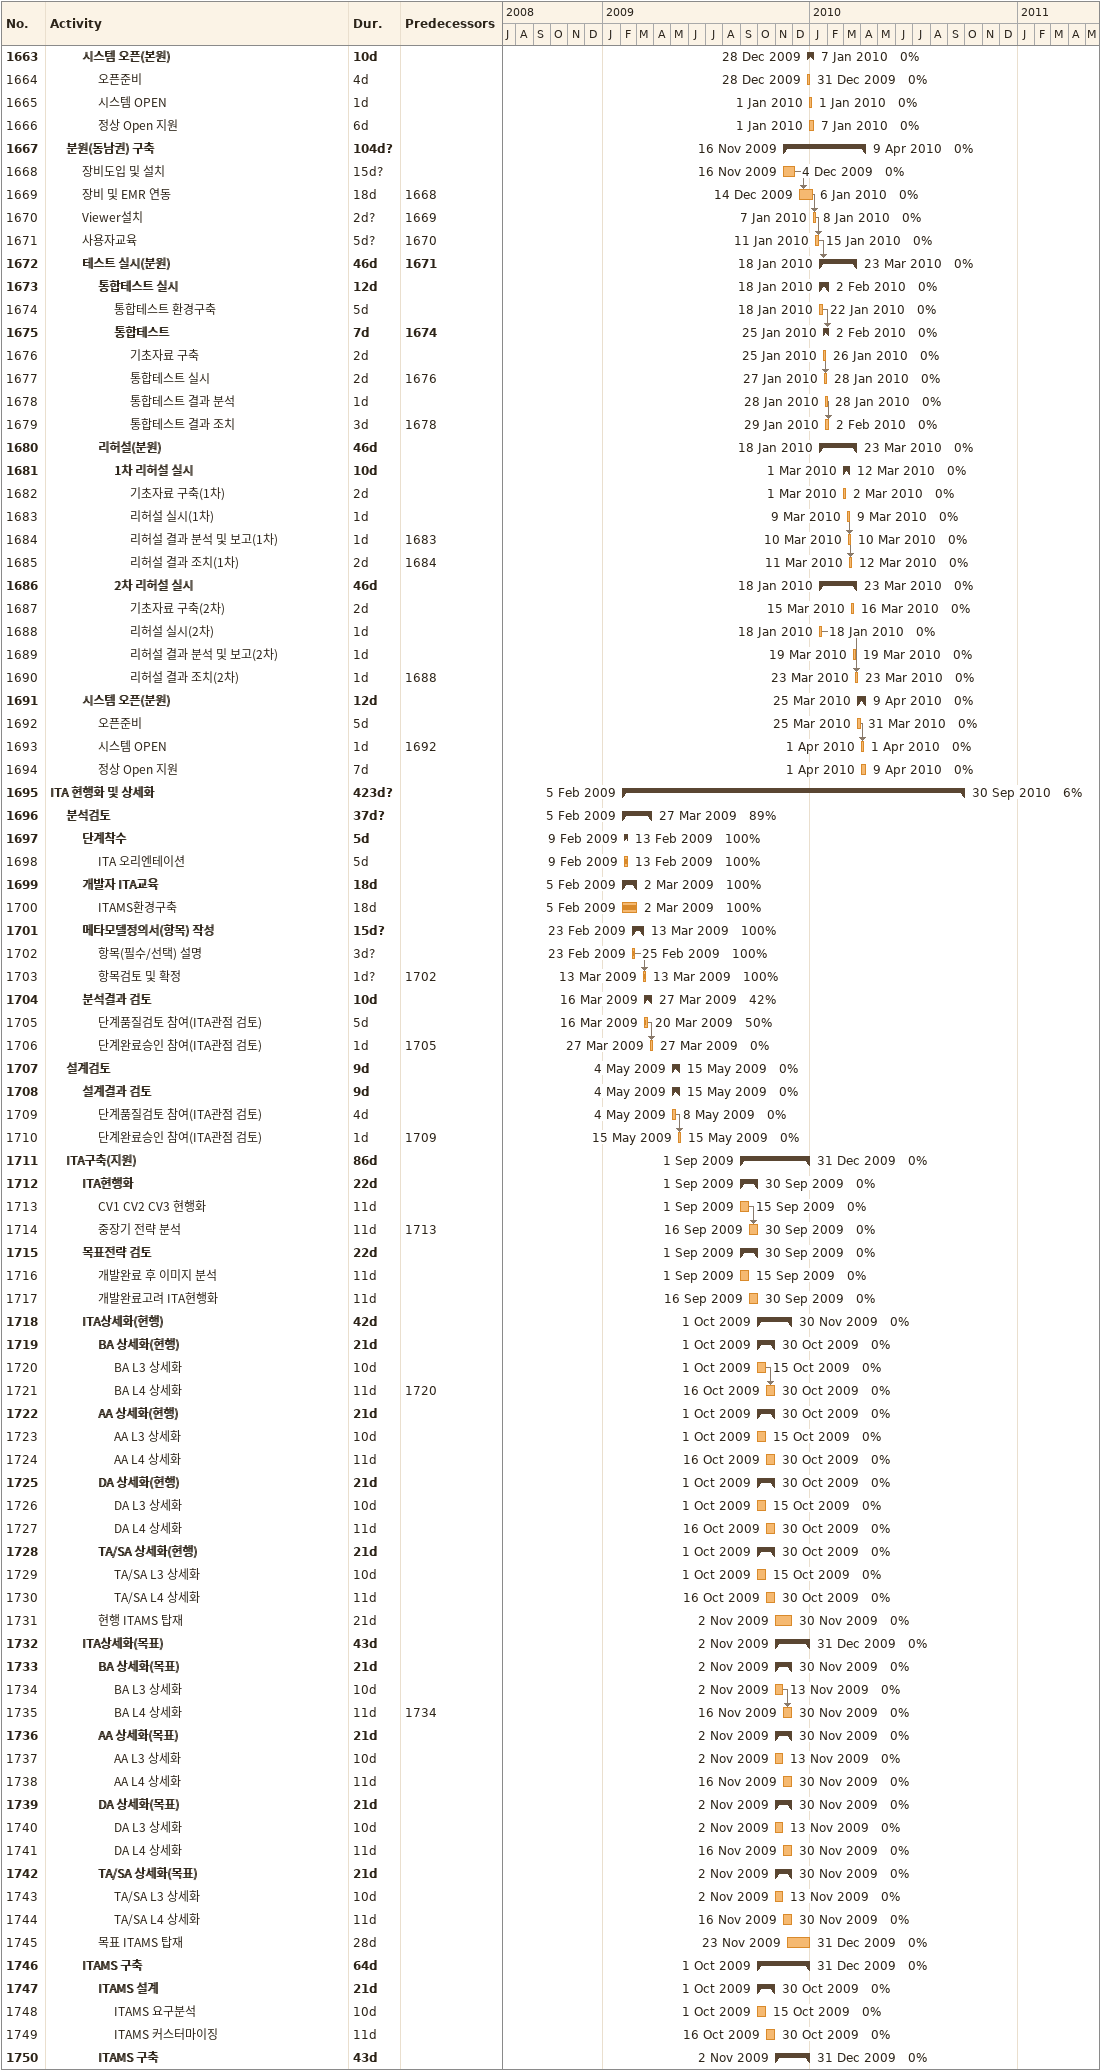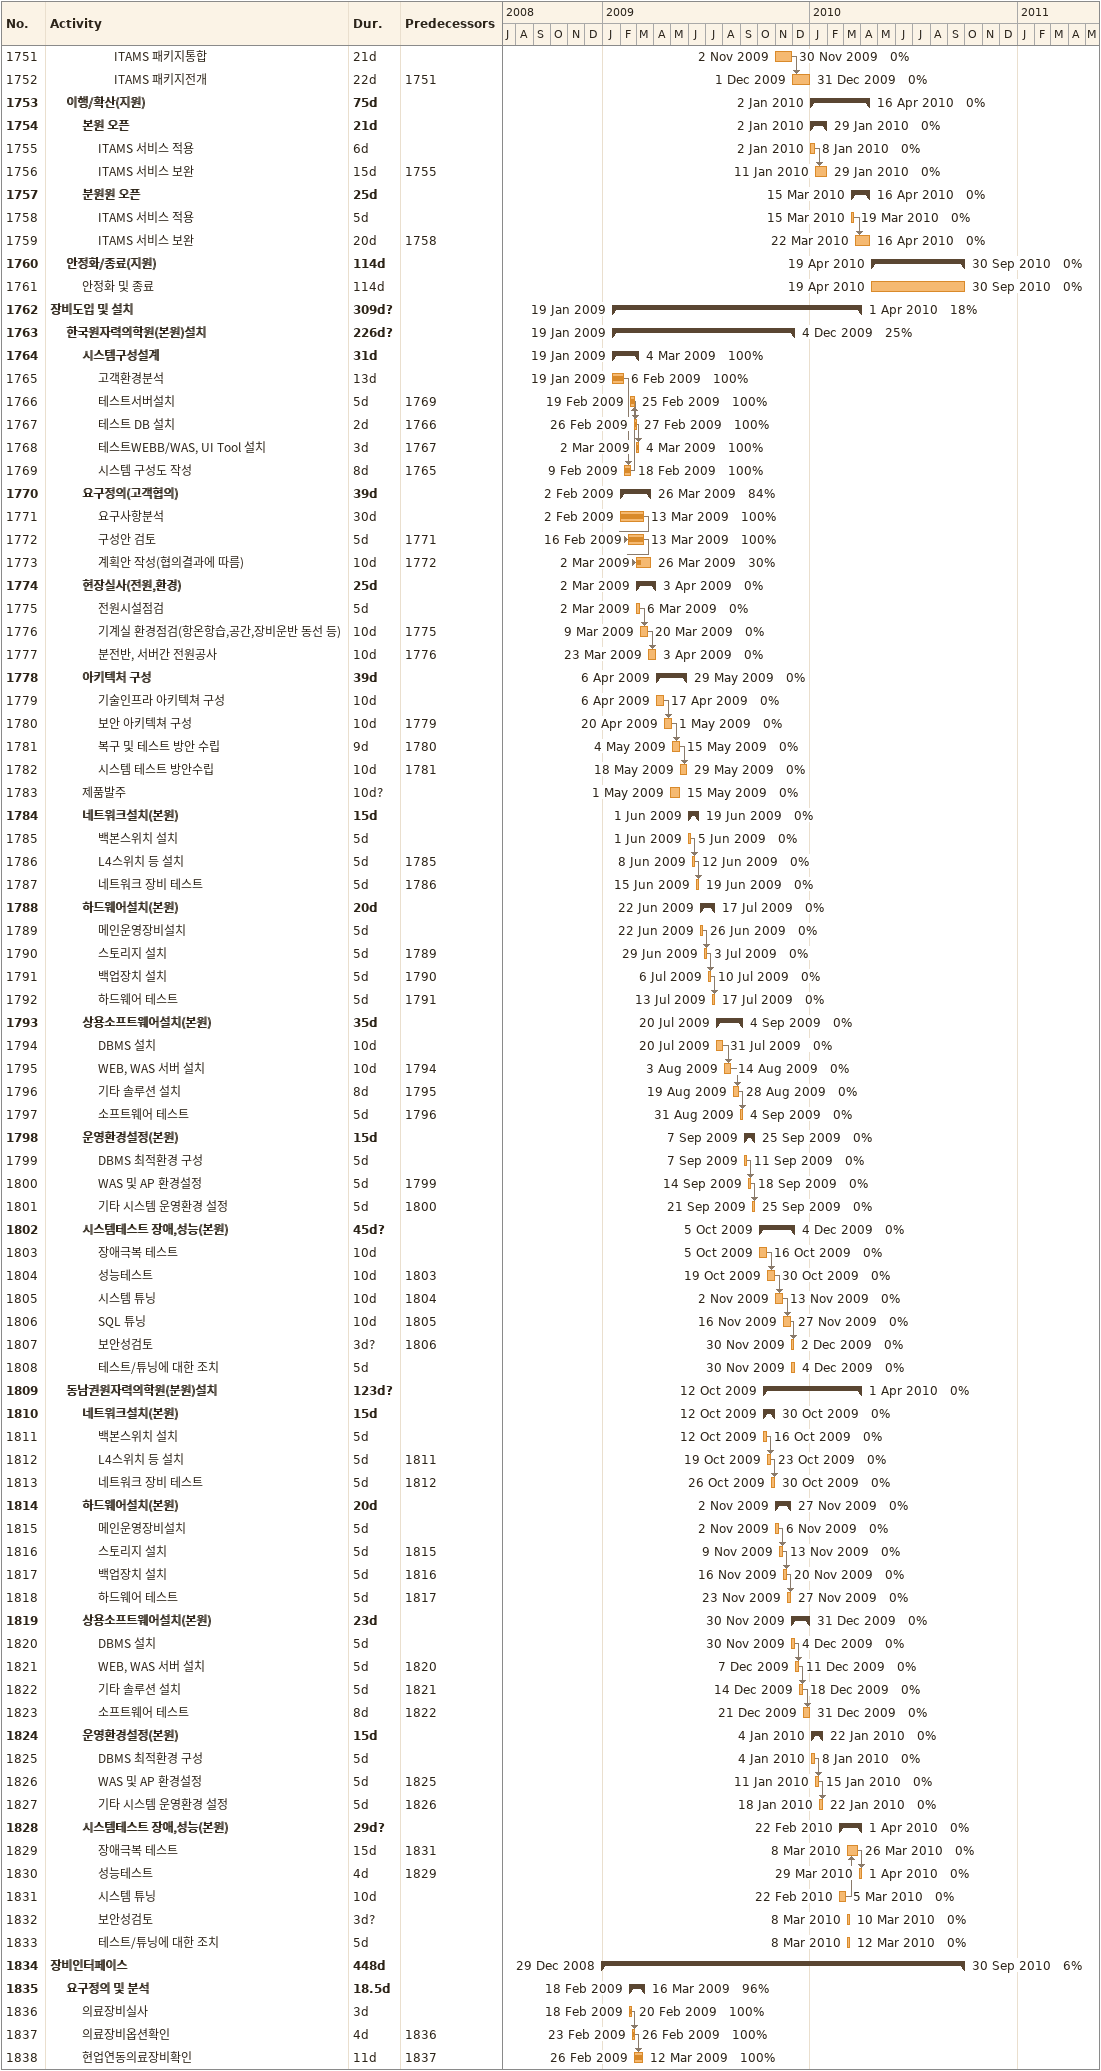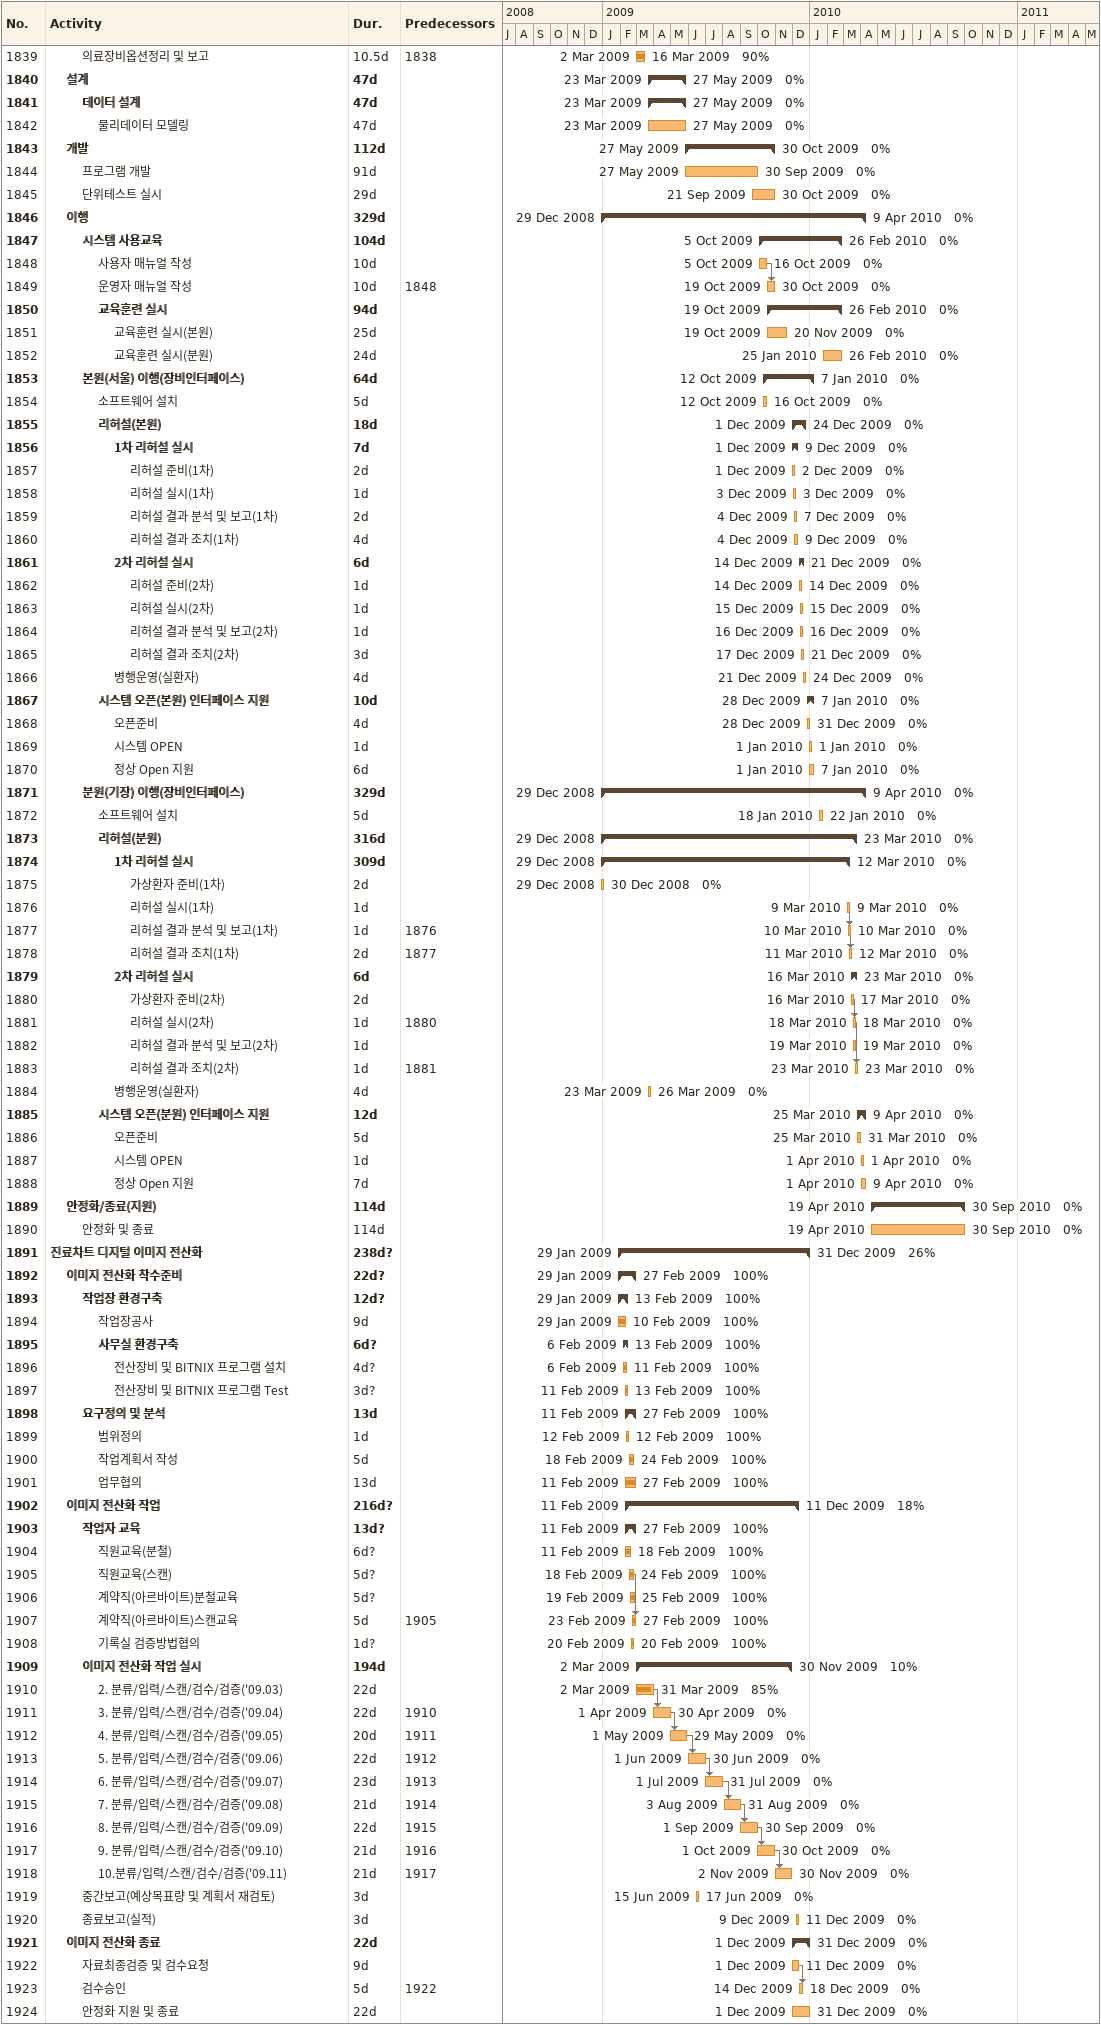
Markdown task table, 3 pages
| ID | Level | Task | Duration | Start | Finish | Predecessors | % complete |
|---|---|---|---|---|---|---|---|
| 1663 | 3 | **시스템 오픈(본원)** | 10d | 2009-12-28 | 2010-01-07 |  | 0 |
| 1664 | 4 | 오픈준비 | 4d | 2009-12-28 | 2009-12-31 |  | 0 |
| 1665 | 4 | 시스템 OPEN | 1d | 2010-01-01 | 2010-01-01 |  | 0 |
| 1666 | 4 | 정상 Open 지원 | 6d | 2010-01-01 | 2010-01-07 |  | 0 |
| 1667 | 2 | **분원(동남권) 구축** | 104d? | 2009-11-16 | 2010-04-09 |  | 0 |
| 1668 | 3 | 장비도입 및 설치 | 15d? | 2009-11-16 | 2009-12-04 |  | 0 |
| 1669 | 3 | 장비 및 EMR 연동 | 18d | 2009-12-14 | 2010-01-06 | 1668 | 0 |
| 1670 | 3 | Viewer설치 | 2d? | 2010-01-07 | 2010-01-08 | 1669 | 0 |
| 1671 | 3 | 사용자교육 | 5d? | 2010-01-11 | 2010-01-15 | 1670 | 0 |
| 1672 | 3 | **테스트 실시(분원)** | 46d | 2010-01-18 | 2010-03-23 | 1671 | 0 |
| 1673 | 4 | **통합테스트 실시** | 12d | 2010-01-18 | 2010-02-02 |  | 0 |
| 1674 | 5 | 통합테스트 환경구축 | 5d | 2010-01-18 | 2010-01-22 |  | 0 |
| 1675 | 5 | **통합테스트** | 7d | 2010-01-25 | 2010-02-02 | 1674 | 0 |
| 1676 | 6 | 기초자료 구축 | 2d | 2010-01-25 | 2010-01-26 |  | 0 |
| 1677 | 6 | 통합테스트 실시 | 2d | 2010-01-27 | 2010-01-28 | 1676 | 0 |
| 1678 | 6 | 통합테스트 결과 분석 | 1d | 2010-01-28 | 2010-01-28 |  | 0 |
| 1679 | 6 | 통합테스트 결과 조치 | 3d | 2010-01-29 | 2010-02-02 | 1678 | 0 |
| 1680 | 4 | **리허설(분원)** | 46d | 2010-01-18 | 2010-03-23 |  | 0 |
| 1681 | 5 | **1차 리허설 실시** | 10d | 2010-03-01 | 2010-03-12 |  | 0 |
| 1682 | 6 | 기초자료 구축(1차) | 2d | 2010-03-01 | 2010-03-02 |  | 0 |
| 1683 | 6 | 리허설 실시(1차) | 1d | 2010-03-09 | 2010-03-09 |  | 0 |
| 1684 | 6 | 리허설 결과 분석 및 보고(1차) | 1d | 2010-03-10 | 2010-03-10 | 1683 | 0 |
| 1685 | 6 | 리허설 결과 조치(1차) | 2d | 2010-03-11 | 2010-03-12 | 1684 | 0 |
| 1686 | 5 | **2차 리허설 실시** | 46d | 2010-01-18 | 2010-03-23 |  | 0 |
| 1687 | 6 | 기초자료 구축(2차) | 2d | 2010-03-15 | 2010-03-16 |  | 0 |
| 1688 | 6 | 리허설 실시(2차) | 1d | 2010-01-18 | 2010-01-18 |  | 0 |
| 1689 | 6 | 리허설 결과 분석 및 보고(2차) | 1d | 2010-03-19 | 2010-03-19 |  | 0 |
| 1690 | 6 | 리허설 결과 조치(2차) | 1d | 2010-03-23 | 2010-03-23 | 1688 | 0 |
| 1691 | 3 | **시스템 오픈(분원)** | 12d | 2010-03-25 | 2010-04-09 |  | 0 |
| 1692 | 4 | 오픈준비 | 5d | 2010-03-25 | 2010-03-31 |  | 0 |
| 1693 | 4 | 시스템 OPEN | 1d | 2010-04-01 | 2010-04-01 | 1692 | 0 |
| 1694 | 4 | 정상 Open 지원 | 7d | 2010-04-01 | 2010-04-09 |  | 0 |
| 1695 | 1 | **ITA 현행화 및 상세화** | 423d? | 2009-02-05 | 2010-09-30 |  | 6 |
| 1696 | 2 | **분석검토** | 37d? | 2009-02-05 | 2009-03-27 |  | 89 |
| 1697 | 3 | **단계착수** | 5d | 2009-02-09 | 2009-02-13 |  | 100 |
| 1698 | 4 | ITA 오리엔테이션 | 5d | 2009-02-09 | 2009-02-13 |  | 100 |
| 1699 | 3 | **개발자 ITA교육** | 18d | 2009-02-05 | 2009-03-02 |  | 100 |
| 1700 | 4 | ITAMS환경구축 | 18d | 2009-02-05 | 2009-03-02 |  | 100 |
| 1701 | 3 | **메타모델정의서(항목) 작성** | 15d? | 2009-02-23 | 2009-03-13 |  | 100 |
| 1702 | 4 | 항목(필수/선택) 설명 | 3d? | 2009-02-23 | 2009-02-25 |  | 100 |
| 1703 | 4 | 항목검토 및 확정 | 1d? | 2009-03-13 | 2009-03-13 | 1702 | 100 |
| 1704 | 3 | **분석결과 검토** | 10d | 2009-03-16 | 2009-03-27 |  | 42 |
| 1705 | 4 | 단계품질검토 참여(ITA관점 검토) | 5d | 2009-03-16 | 2009-03-20 |  | 50 |
| 1706 | 4 | 단계완료승인 참여(ITA관점 검토) | 1d | 2009-03-27 | 2009-03-27 | 1705 | 0 |
| 1707 | 2 | **설계검토** | 9d | 2009-05-04 | 2009-05-15 |  | 0 |
| 1708 | 3 | **설계결과 검토** | 9d | 2009-05-04 | 2009-05-15 |  | 0 |
| 1709 | 4 | 단계품질검토 참여(ITA관점 검토) | 4d | 2009-05-04 | 2009-05-08 |  | 0 |
| 1710 | 4 | 단계완료승인 참여(ITA관점 검토) | 1d | 2009-05-15 | 2009-05-15 | 1709 | 0 |
| 1711 | 2 | **ITA구축(지원)** | 86d | 2009-09-01 | 2009-12-31 |  | 0 |
| 1712 | 3 | **ITA현행화** | 22d | 2009-09-01 | 2009-09-30 |  | 0 |
| 1713 | 4 | CV1 CV2 CV3 현행화 | 11d | 2009-09-01 | 2009-09-15 |  | 0 |
| 1714 | 4 | 중장기 전략 분석 | 11d | 2009-09-16 | 2009-09-30 | 1713 | 0 |
| 1715 | 3 | **목표전략 검토** | 22d | 2009-09-01 | 2009-09-30 |  | 0 |
| 1716 | 4 | 개발완료 후 이미지 분석 | 11d | 2009-09-01 | 2009-09-15 |  | 0 |
| 1717 | 4 | 개발완료고려 ITA현행화 | 11d | 2009-09-16 | 2009-09-30 |  | 0 |
| 1718 | 3 | **ITA상세화(현행)** | 42d | 2009-10-01 | 2009-11-30 |  | 0 |
| 1719 | 4 | **BA 상세화(현행)** | 21d | 2009-10-01 | 2009-10-30 |  | 0 |
| 1720 | 5 | BA L3 상세화 | 10d | 2009-10-01 | 2009-10-15 |  | 0 |
| 1721 | 5 | BA L4 상세화 | 11d | 2009-10-16 | 2009-10-30 | 1720 | 0 |
| 1722 | 4 | **AA 상세화(현행)** | 21d | 2009-10-01 | 2009-10-30 |  | 0 |
| 1723 | 5 | AA L3 상세화 | 10d | 2009-10-01 | 2009-10-15 |  | 0 |
| 1724 | 5 | AA L4 상세화 | 11d | 2009-10-16 | 2009-10-30 |  | 0 |
| 1725 | 4 | **DA 상세화(현행)** | 21d | 2009-10-01 | 2009-10-30 |  | 0 |
| 1726 | 5 | DA L3 상세화 | 10d | 2009-10-01 | 2009-10-15 |  | 0 |
| 1727 | 5 | DA L4 상세화 | 11d | 2009-10-16 | 2009-10-30 |  | 0 |
| 1728 | 4 | **TA/SA 상세화(현행)** | 21d | 2009-10-01 | 2009-10-30 |  | 0 |
| 1729 | 5 | TA/SA L3 상세화 | 10d | 2009-10-01 | 2009-10-15 |  | 0 |
| 1730 | 5 | TA/SA L4 상세화 | 11d | 2009-10-16 | 2009-10-30 |  | 0 |
| 1731 | 4 | 현행 ITAMS 탑재 | 21d | 2009-11-02 | 2009-11-30 |  | 0 |
| 1732 | 3 | **ITA상세화(목표)** | 43d | 2009-11-02 | 2009-12-31 |  | 0 |
| 1733 | 4 | **BA 상세화(목표)** | 21d | 2009-11-02 | 2009-11-30 |  | 0 |
| 1734 | 5 | BA L3 상세화 | 10d | 2009-11-02 | 2009-11-13 |  | 0 |
| 1735 | 5 | BA L4 상세화 | 11d | 2009-11-16 | 2009-11-30 | 1734 | 0 |
| 1736 | 4 | **AA 상세화(목표)** | 21d | 2009-11-02 | 2009-11-30 |  | 0 |
| 1737 | 5 | AA L3 상세화 | 10d | 2009-11-02 | 2009-11-13 |  | 0 |
| 1738 | 5 | AA L4 상세화 | 11d | 2009-11-16 | 2009-11-30 |  | 0 |
| 1739 | 4 | **DA 상세화(목표)** | 21d | 2009-11-02 | 2009-11-30 |  | 0 |
| 1740 | 5 | DA L3 상세화 | 10d | 2009-11-02 | 2009-11-13 |  | 0 |
| 1741 | 5 | DA L4 상세화 | 11d | 2009-11-16 | 2009-11-30 |  | 0 |
| 1742 | 4 | **TA/SA 상세화(목표)** | 21d | 2009-11-02 | 2009-11-30 |  | 0 |
| 1743 | 5 | TA/SA L3 상세화 | 10d | 2009-11-02 | 2009-11-13 |  | 0 |
| 1744 | 5 | TA/SA L4 상세화 | 11d | 2009-11-16 | 2009-11-30 |  | 0 |
| 1745 | 4 | 목표 ITAMS 탑재 | 28d | 2009-11-23 | 2009-12-31 |  | 0 |
| 1746 | 3 | **ITAMS 구축** | 64d | 2009-10-01 | 2009-12-31 |  | 0 |
| 1747 | 4 | **ITAMS 설계** | 21d | 2009-10-01 | 2009-10-30 |  | 0 |
| 1748 | 5 | ITAMS 요구분석 | 10d | 2009-10-01 | 2009-10-15 |  | 0 |
| 1749 | 5 | ITAMS 커스터마이징 | 11d | 2009-10-16 | 2009-10-30 |  | 0 |
| 1750 | 4 | **ITAMS 구축** | 43d | 2009-11-02 | 2009-12-31 |  | 0 |
| 1751 | 5 | ITAMS 패키지통합 | 21d | 2009-11-02 | 2009-11-30 |  | 0 |
| 1752 | 5 | ITAMS 패키지전개 | 22d | 2009-12-01 | 2009-12-31 | 1751 | 0 |
| 1753 | 2 | **이행/확산(지원)** | 75d | 2010-01-02 | 2010-04-16 |  | 0 |
| 1754 | 3 | **본원 오픈** | 21d | 2010-01-02 | 2010-01-29 |  | 0 |
| 1755 | 4 | ITAMS 서비스 적용 | 6d | 2010-01-02 | 2010-01-08 |  | 0 |
| 1756 | 4 | ITAMS 서비스 보완 | 15d | 2010-01-11 | 2010-01-29 | 1755 | 0 |
| 1757 | 3 | **분원원 오픈** | 25d | 2010-03-15 | 2010-04-16 |  | 0 |
| 1758 | 4 | ITAMS 서비스 적용 | 5d | 2010-03-15 | 2010-03-19 |  | 0 |
| 1759 | 4 | ITAMS 서비스 보완 | 20d | 2010-03-22 | 2010-04-16 | 1758 | 0 |
| 1760 | 2 | **안정화/종료(지원)** | 114d | 2010-04-19 | 2010-09-30 |  | 0 |
| 1761 | 3 | 안정화 및 종료 | 114d | 2010-04-19 | 2010-09-30 |  | 0 |
| 1762 | 1 | **장비도입 및 설치** | 309d? | 2009-01-19 | 2010-04-01 |  | 18 |
| 1763 | 2 | **한국원자력의학원(본원)설치** | 226d? | 2009-01-19 | 2009-12-04 |  | 25 |
| 1764 | 3 | **시스템구성설계** | 31d | 2009-01-19 | 2009-03-04 |  | 100 |
| 1765 | 4 | 고객환경분석 | 13d | 2009-01-19 | 2009-02-06 |  | 100 |
| 1766 | 4 | 테스트서버설치 | 5d | 2009-02-19 | 2009-02-25 | 1769 | 100 |
| 1767 | 4 | 테스트 DB 설치 | 2d | 2009-02-26 | 2009-02-27 | 1766 | 100 |
| 1768 | 4 | 테스트WEBB/WAS, UI Tool 설치 | 3d | 2009-03-02 | 2009-03-04 | 1767 | 100 |
| 1769 | 4 | 시스템 구성도 작성 | 8d | 2009-02-09 | 2009-02-18 | 1765 | 100 |
| 1770 | 3 | **요구정의(고객협의)** | 39d | 2009-02-02 | 2009-03-26 |  | 84 |
| 1771 | 4 | 요구사항분석 | 30d | 2009-02-02 | 2009-03-13 |  | 100 |
| 1772 | 4 | 구성안 검토 | 5d | 2009-02-16 | 2009-03-13 | 1771 | 100 |
| 1773 | 4 | 계획안 작성(협의결과에 따름) | 10d | 2009-03-02 | 2009-03-26 | 1772 | 30 |
| 1774 | 3 | **현장실사(전원,환경)** | 25d | 2009-03-02 | 2009-04-03 |  | 0 |
| 1775 | 4 | 전원시설점검 | 5d | 2009-03-02 | 2009-03-06 |  | 0 |
| 1776 | 4 | 기계실 환경점검(항온항습,공간,장비운반 동선 등) | 10d | 2009-03-09 | 2009-03-20 | 1775 | 0 |
| 1777 | 4 | 분전반, 서버간 전원공사 | 10d | 2009-03-23 | 2009-04-03 | 1776 | 0 |
| 1778 | 3 | **아키텍처 구성** | 39d | 2009-04-06 | 2009-05-29 |  | 0 |
| 1779 | 4 | 기술인프라 아키텍쳐 구성 | 10d | 2009-04-06 | 2009-04-17 |  | 0 |
| 1780 | 4 | 보안 아키텍쳐 구성 | 10d | 2009-04-20 | 2009-05-01 | 1779 | 0 |
| 1781 | 4 | 복구 및 테스트 방안 수립 | 9d | 2009-05-04 | 2009-05-15 | 1780 | 0 |
| 1782 | 4 | 시스템 테스트 방안수립 | 10d | 2009-05-18 | 2009-05-29 | 1781 | 0 |
| 1783 | 3 | 제품발주 | 10d? | 2009-05-01 | 2009-05-15 |  | 0 |
| 1784 | 3 | **네트워크설치(본원)** | 15d | 2009-06-01 | 2009-06-19 |  | 0 |
| 1785 | 4 | 백본스위치 설치 | 5d | 2009-06-01 | 2009-06-05 |  | 0 |
| 1786 | 4 | L4스위치 등 설치 | 5d | 2009-06-08 | 2009-06-12 | 1785 | 0 |
| 1787 | 4 | 네트워크 장비 테스트 | 5d | 2009-06-15 | 2009-06-19 | 1786 | 0 |
| 1788 | 3 | **하드웨어설치(본원)** | 20d | 2009-06-22 | 2009-07-17 |  | 0 |
| 1789 | 4 | 메인운영장비설치 | 5d | 2009-06-22 | 2009-06-26 |  | 0 |
| 1790 | 4 | 스토리지 설치 | 5d | 2009-06-29 | 2009-07-03 | 1789 | 0 |
| 1791 | 4 | 백업장치 설치 | 5d | 2009-07-06 | 2009-07-10 | 1790 | 0 |
| 1792 | 4 | 하드웨어 테스트 | 5d | 2009-07-13 | 2009-07-17 | 1791 | 0 |
| 1793 | 3 | **상용소프트웨어설치(본원)** | 35d | 2009-07-20 | 2009-09-04 |  | 0 |
| 1794 | 4 | DBMS 설치 | 10d | 2009-07-20 | 2009-07-31 |  | 0 |
| 1795 | 4 | WEB, WAS 서버 설치 | 10d | 2009-08-03 | 2009-08-14 | 1794 | 0 |
| 1796 | 4 | 기타 솔루션 설치 | 8d | 2009-08-19 | 2009-08-28 | 1795 | 0 |
| 1797 | 4 | 소프트웨어 테스트 | 5d | 2009-08-31 | 2009-09-04 | 1796 | 0 |
| 1798 | 3 | **운영환경설정(본원)** | 15d | 2009-09-07 | 2009-09-25 |  | 0 |
| 1799 | 4 | DBMS 최적환경 구성 | 5d | 2009-09-07 | 2009-09-11 |  | 0 |
| 1800 | 4 | WAS 및 AP 환경설정 | 5d | 2009-09-14 | 2009-09-18 | 1799 | 0 |
| 1801 | 4 | 기타 시스템 운영환경 설정 | 5d | 2009-09-21 | 2009-09-25 | 1800 | 0 |
| 1802 | 3 | **시스템테스트 장애,성능(본원)** | 45d? | 2009-10-05 | 2009-12-04 |  | 0 |
| 1803 | 4 | 장애극복 테스트 | 10d | 2009-10-05 | 2009-10-16 |  | 0 |
| 1804 | 4 | 성능테스트 | 10d | 2009-10-19 | 2009-10-30 | 1803 | 0 |
| 1805 | 4 | 시스템 튜닝 | 10d | 2009-11-02 | 2009-11-13 | 1804 | 0 |
| 1806 | 4 | SQL 튜닝 | 10d | 2009-11-16 | 2009-11-27 | 1805 | 0 |
| 1807 | 4 | 보안성검토 | 3d? | 2009-11-30 | 2009-12-02 | 1806 | 0 |
| 1808 | 4 | 테스트/튜닝에 대한 조치 | 5d | 2009-11-30 | 2009-12-04 |  | 0 |
| 1809 | 2 | **동남권원자력의학원(분원)설치** | 123d? | 2009-10-12 | 2010-04-01 |  | 0 |
| 1810 | 3 | **네트워크설치(본원)** | 15d | 2009-10-12 | 2009-10-30 |  | 0 |
| 1811 | 4 | 백본스위치 설치 | 5d | 2009-10-12 | 2009-10-16 |  | 0 |
| 1812 | 4 | L4스위치 등 설치 | 5d | 2009-10-19 | 2009-10-23 | 1811 | 0 |
| 1813 | 4 | 네트워크 장비 테스트 | 5d | 2009-10-26 | 2009-10-30 | 1812 | 0 |
| 1814 | 3 | **하드웨어설치(본원)** | 20d | 2009-11-02 | 2009-11-27 |  | 0 |
| 1815 | 4 | 메인운영장비설치 | 5d | 2009-11-02 | 2009-11-06 |  | 0 |
| 1816 | 4 | 스토리지 설치 | 5d | 2009-11-09 | 2009-11-13 | 1815 | 0 |
| 1817 | 4 | 백업장치 설치 | 5d | 2009-11-16 | 2009-11-20 | 1816 | 0 |
| 1818 | 4 | 하드웨어 테스트 | 5d | 2009-11-23 | 2009-11-27 | 1817 | 0 |
| 1819 | 3 | **상용소프트웨어설치(본원)** | 23d | 2009-11-30 | 2009-12-31 |  | 0 |
| 1820 | 4 | DBMS 설치 | 5d | 2009-11-30 | 2009-12-04 |  | 0 |
| 1821 | 4 | WEB, WAS 서버 설치 | 5d | 2009-12-07 | 2009-12-11 | 1820 | 0 |
| 1822 | 4 | 기타 솔루션 설치 | 5d | 2009-12-14 | 2009-12-18 | 1821 | 0 |
| 1823 | 4 | 소프트웨어 테스트 | 8d | 2009-12-21 | 2009-12-31 | 1822 | 0 |
| 1824 | 3 | **운영환경설정(본원)** | 15d | 2010-01-04 | 2010-01-22 |  | 0 |
| 1825 | 4 | DBMS 최적환경 구성 | 5d | 2010-01-04 | 2010-01-08 |  | 0 |
| 1826 | 4 | WAS 및 AP 환경설정 | 5d | 2010-01-11 | 2010-01-15 | 1825 | 0 |
| 1827 | 4 | 기타 시스템 운영환경 설정 | 5d | 2010-01-18 | 2010-01-22 | 1826 | 0 |
| 1828 | 3 | **시스템테스트 장애,성능(본원)** | 29d? | 2010-02-22 | 2010-04-01 |  | 0 |
| 1829 | 4 | 장애극복 테스트 | 15d | 2010-03-08 | 2010-03-26 | 1831 | 0 |
| 1830 | 4 | 성능테스트 | 4d | 2010-03-29 | 2010-04-01 | 1829 | 0 |
| 1831 | 4 | 시스템 튜닝 | 10d | 2010-02-22 | 2010-03-05 |  | 0 |
| 1832 | 4 | 보안성검토 | 3d? | 2010-03-08 | 2010-03-10 |  | 0 |
| 1833 | 4 | 테스트/튜닝에 대한 조치 | 5d | 2010-03-08 | 2010-03-12 |  | 0 |
| 1834 | 1 | **장비인터페이스** | 448d | 2008-12-29 | 2010-09-30 |  | 6 |
| 1835 | 2 | **요구정의 및 분석** | 18.5d | 2009-02-18 | 2009-03-16 |  | 96 |
| 1836 | 3 | 의료장비실사 | 3d | 2009-02-18 | 2009-02-20 |  | 100 |
| 1837 | 3 | 의료장비옵션확인 | 4d | 2009-02-23 | 2009-02-26 | 1836 | 100 |
| 1838 | 3 | 현업연동의료장비확인 | 11d | 2009-02-26 | 2009-03-12 | 1837 | 100 |
| 1839 | 3 | 의료장비옵션정리 및 보고 | 10.5d | 2009-03-02 | 2009-03-16 | 1838 | 90 |
| 1840 | 2 | **설계** | 47d | 2009-03-23 | 2009-05-27 |  | 0 |
| 1841 | 3 | **데이터 설계** | 47d | 2009-03-23 | 2009-05-27 |  | 0 |
| 1842 | 4 | 물리데이터 모델링 | 47d | 2009-03-23 | 2009-05-27 |  | 0 |
| 1843 | 2 | **개발** | 112d | 2009-05-27 | 2009-10-30 |  | 0 |
| 1844 | 3 | 프로그램 개발 | 91d | 2009-05-27 | 2009-09-30 |  | 0 |
| 1845 | 3 | 단위테스트 실시 | 29d | 2009-09-21 | 2009-10-30 |  | 0 |
| 1846 | 2 | **이행** | 329d | 2008-12-29 | 2010-04-09 |  | 0 |
| 1847 | 3 | **시스템 사용교육** | 104d | 2009-10-05 | 2010-02-26 |  | 0 |
| 1848 | 4 | 사용자 매뉴얼 작성 | 10d | 2009-10-05 | 2009-10-16 |  | 0 |
| 1849 | 4 | 운영자 매뉴얼 작성 | 10d | 2009-10-19 | 2009-10-30 | 1848 | 0 |
| 1850 | 4 | **교육훈련 실시** | 94d | 2009-10-19 | 2010-02-26 |  | 0 |
| 1851 | 5 | 교육훈련 실시(본원) | 25d | 2009-10-19 | 2009-11-20 |  | 0 |
| 1852 | 5 | 교육훈련 실시(분원) | 24d | 2010-01-25 | 2010-02-26 |  | 0 |
| 1853 | 3 | **본원(서울) 이행(장비인터페이스)** | 64d | 2009-10-12 | 2010-01-07 |  | 0 |
| 1854 | 4 | 소프트웨어 설치 | 5d | 2009-10-12 | 2009-10-16 |  | 0 |
| 1855 | 4 | **리허설(본원)** | 18d | 2009-12-01 | 2009-12-24 |  | 0 |
| 1856 | 5 | **1차 리허설 실시** | 7d | 2009-12-01 | 2009-12-09 |  | 0 |
| 1857 | 6 | 리허설 준비(1차) | 2d | 2009-12-01 | 2009-12-02 |  | 0 |
| 1858 | 6 | 리허설 실시(1차) | 1d | 2009-12-03 | 2009-12-03 |  | 0 |
| 1859 | 6 | 리허설 결과 분석 및 보고(1차) | 2d | 2009-12-04 | 2009-12-07 |  | 0 |
| 1860 | 6 | 리허설 결과 조치(1차) | 4d | 2009-12-04 | 2009-12-09 |  | 0 |
| 1861 | 5 | **2차 리허설 실시** | 6d | 2009-12-14 | 2009-12-21 |  | 0 |
| 1862 | 6 | 리허설 준비(2차) | 1d | 2009-12-14 | 2009-12-14 |  | 0 |
| 1863 | 6 | 리허설 실시(2차) | 1d | 2009-12-15 | 2009-12-15 |  | 0 |
| 1864 | 6 | 리허설 결과 분석 및 보고(2차) | 1d | 2009-12-16 | 2009-12-16 |  | 0 |
| 1865 | 6 | 리허설 결과 조치(2차) | 3d | 2009-12-17 | 2009-12-21 |  | 0 |
| 1866 | 5 | 병행운영(실환자) | 4d | 2009-12-21 | 2009-12-24 |  | 0 |
| 1867 | 4 | **시스템 오픈(본원) 인터페이스 지원** | 10d | 2009-12-28 | 2010-01-07 |  | 0 |
| 1868 | 5 | 오픈준비 | 4d | 2009-12-28 | 2009-12-31 |  | 0 |
| 1869 | 5 | 시스템 OPEN | 1d | 2010-01-01 | 2010-01-01 |  | 0 |
| 1870 | 5 | 정상 Open 지원 | 6d | 2010-01-01 | 2010-01-07 |  | 0 |
| 1871 | 3 | **분원(기장) 이행(장비인터페이스)** | 329d | 2008-12-29 | 2010-04-09 |  | 0 |
| 1872 | 4 | 소프트웨어 설치 | 5d | 2010-01-18 | 2010-01-22 |  | 0 |
| 1873 | 4 | **리허설(분원)** | 316d | 2008-12-29 | 2010-03-23 |  | 0 |
| 1874 | 5 | **1차 리허설 실시** | 309d | 2008-12-29 | 2010-03-12 |  | 0 |
| 1875 | 6 | 가상환자 준비(1차) | 2d | 2008-12-29 | 2008-12-30 |  | 0 |
| 1876 | 6 | 리허설 실시(1차) | 1d | 2010-03-09 | 2010-03-09 |  | 0 |
| 1877 | 6 | 리허설 결과 분석 및 보고(1차) | 1d | 2010-03-10 | 2010-03-10 | 1876 | 0 |
| 1878 | 6 | 리허설 결과 조치(1차) | 2d | 2010-03-11 | 2010-03-12 | 1877 | 0 |
| 1879 | 5 | **2차 리허설 실시** | 6d | 2010-03-16 | 2010-03-23 |  | 0 |
| 1880 | 6 | 가상환자 준비(2차) | 2d | 2010-03-16 | 2010-03-17 |  | 0 |
| 1881 | 6 | 리허설 실시(2차) | 1d | 2010-03-18 | 2010-03-18 | 1880 | 0 |
| 1882 | 6 | 리허설 결과 분석 및 보고(2차) | 1d | 2010-03-19 | 2010-03-19 |  | 0 |
| 1883 | 6 | 리허설 결과 조치(2차) | 1d | 2010-03-23 | 2010-03-23 | 1881 | 0 |
| 1884 | 5 | 병행운영(실환자) | 4d | 2009-03-23 | 2009-03-26 |  | 0 |
| 1885 | 4 | **시스템 오픈(분원) 인터페이스 지원** | 12d | 2010-03-25 | 2010-04-09 |  | 0 |
| 1886 | 5 | 오픈준비 | 5d | 2010-03-25 | 2010-03-31 |  | 0 |
| 1887 | 5 | 시스템 OPEN | 1d | 2010-04-01 | 2010-04-01 |  | 0 |
| 1888 | 5 | 정상 Open 지원 | 7d | 2010-04-01 | 2010-04-09 |  | 0 |
| 1889 | 2 | **안정화/종료(지원)** | 114d | 2010-04-19 | 2010-09-30 |  | 0 |
| 1890 | 3 | 안정화 및 종료 | 114d | 2010-04-19 | 2010-09-30 |  | 0 |
| 1891 | 1 | **진료차트 디지털 이미지 전산화** | 238d? | 2009-01-29 | 2009-12-31 |  | 26 |
| 1892 | 2 | **이미지 전산화 착수준비** | 22d? | 2009-01-29 | 2009-02-27 |  | 100 |
| 1893 | 3 | **작업장 환경구축** | 12d? | 2009-01-29 | 2009-02-13 |  | 100 |
| 1894 | 4 | 작업장공사 | 9d | 2009-01-29 | 2009-02-10 |  | 100 |
| 1895 | 4 | **사무실 환경구축** | 6d? | 2009-02-06 | 2009-02-13 |  | 100 |
| 1896 | 5 | 전산장비 및 BITNIX 프로그램 설치 | 4d? | 2009-02-06 | 2009-02-11 |  | 100 |
| 1897 | 5 | 전산장비 및 BITNIX 프로그램 Test | 3d? | 2009-02-11 | 2009-02-13 |  | 100 |
| 1898 | 3 | **요구정의 및 분석** | 13d | 2009-02-11 | 2009-02-27 |  | 100 |
| 1899 | 4 | 범위정의 | 1d | 2009-02-12 | 2009-02-12 |  | 100 |
| 1900 | 4 | 작업계획서 작성 | 5d | 2009-02-18 | 2009-02-24 |  | 100 |
| 1901 | 4 | 업무협의 | 13d | 2009-02-11 | 2009-02-27 |  | 100 |
| 1902 | 2 | **이미지 전산화 작업** | 216d? | 2009-02-11 | 2009-12-11 |  | 18 |
| 1903 | 3 | **작업자 교육** | 13d? | 2009-02-11 | 2009-02-27 |  | 100 |
| 1904 | 4 | 직원교육(분철) | 6d? | 2009-02-11 | 2009-02-18 |  | 100 |
| 1905 | 4 | 직원교육(스캔) | 5d? | 2009-02-18 | 2009-02-24 |  | 100 |
| 1906 | 4 | 계약직(아르바이트)분철교육 | 5d? | 2009-02-19 | 2009-02-25 |  | 100 |
| 1907 | 4 | 계약직(아르바이트)스캔교육 | 5d | 2009-02-23 | 2009-02-27 | 1905 | 100 |
| 1908 | 4 | 기록실 검증방법협의 | 1d? | 2009-02-20 | 2009-02-20 |  | 100 |
| 1909 | 3 | **이미지 전산화 작업 실시** | 194d | 2009-03-02 | 2009-11-30 |  | 10 |
| 1910 | 4 | 2. 분류/입력/스캔/검수/검증('09.03) | 22d | 2009-03-02 | 2009-03-31 |  | 85 |
| 1911 | 4 | 3. 분류/입력/스캔/검수/검증('09.04) | 22d | 2009-04-01 | 2009-04-30 | 1910 | 0 |
| 1912 | 4 | 4. 분류/입력/스캔/검수/검증('09.05) | 20d | 2009-05-01 | 2009-05-29 | 1911 | 0 |
| 1913 | 4 | 5. 분류/입력/스캔/검수/검증('09.06) | 22d | 2009-06-01 | 2009-06-30 | 1912 | 0 |
| 1914 | 4 | 6. 분류/입력/스캔/검수/검증('09.07) | 23d | 2009-07-01 | 2009-07-31 | 1913 | 0 |
| 1915 | 4 | 7. 분류/입력/스캔/검수/검증('09.08) | 21d | 2009-08-03 | 2009-08-31 | 1914 | 0 |
| 1916 | 4 | 8. 분류/입력/스캔/검수/검증('09.09) | 22d | 2009-09-01 | 2009-09-30 | 1915 | 0 |
| 1917 | 4 | 9. 분류/입력/스캔/검수/검증('09.10) | 21d | 2009-10-01 | 2009-10-30 | 1916 | 0 |
| 1918 | 4 | 10.분류/입력/스캔/검수/검증('09.11) | 21d | 2009-11-02 | 2009-11-30 | 1917 | 0 |
| 1919 | 3 | 중간보고(예상목표량 및 계획서 재검토) | 3d | 2009-06-15 | 2009-06-17 |  | 0 |
| 1920 | 3 | 종료보고(실적) | 3d | 2009-12-09 | 2009-12-11 |  | 0 |
| 1921 | 2 | **이미지 전산화 종료** | 22d | 2009-12-01 | 2009-12-31 |  | 0 |
| 1922 | 3 | 자료최종검증 및 검수요청 | 9d | 2009-12-01 | 2009-12-11 |  | 0 |
| 1923 | 3 | 검수승인 | 5d | 2009-12-14 | 2009-12-18 | 1922 | 0 |
| 1924 | 3 | 안정화 지원 및 종료 | 22d | 2009-12-01 | 2009-12-31 |  | 0 |
